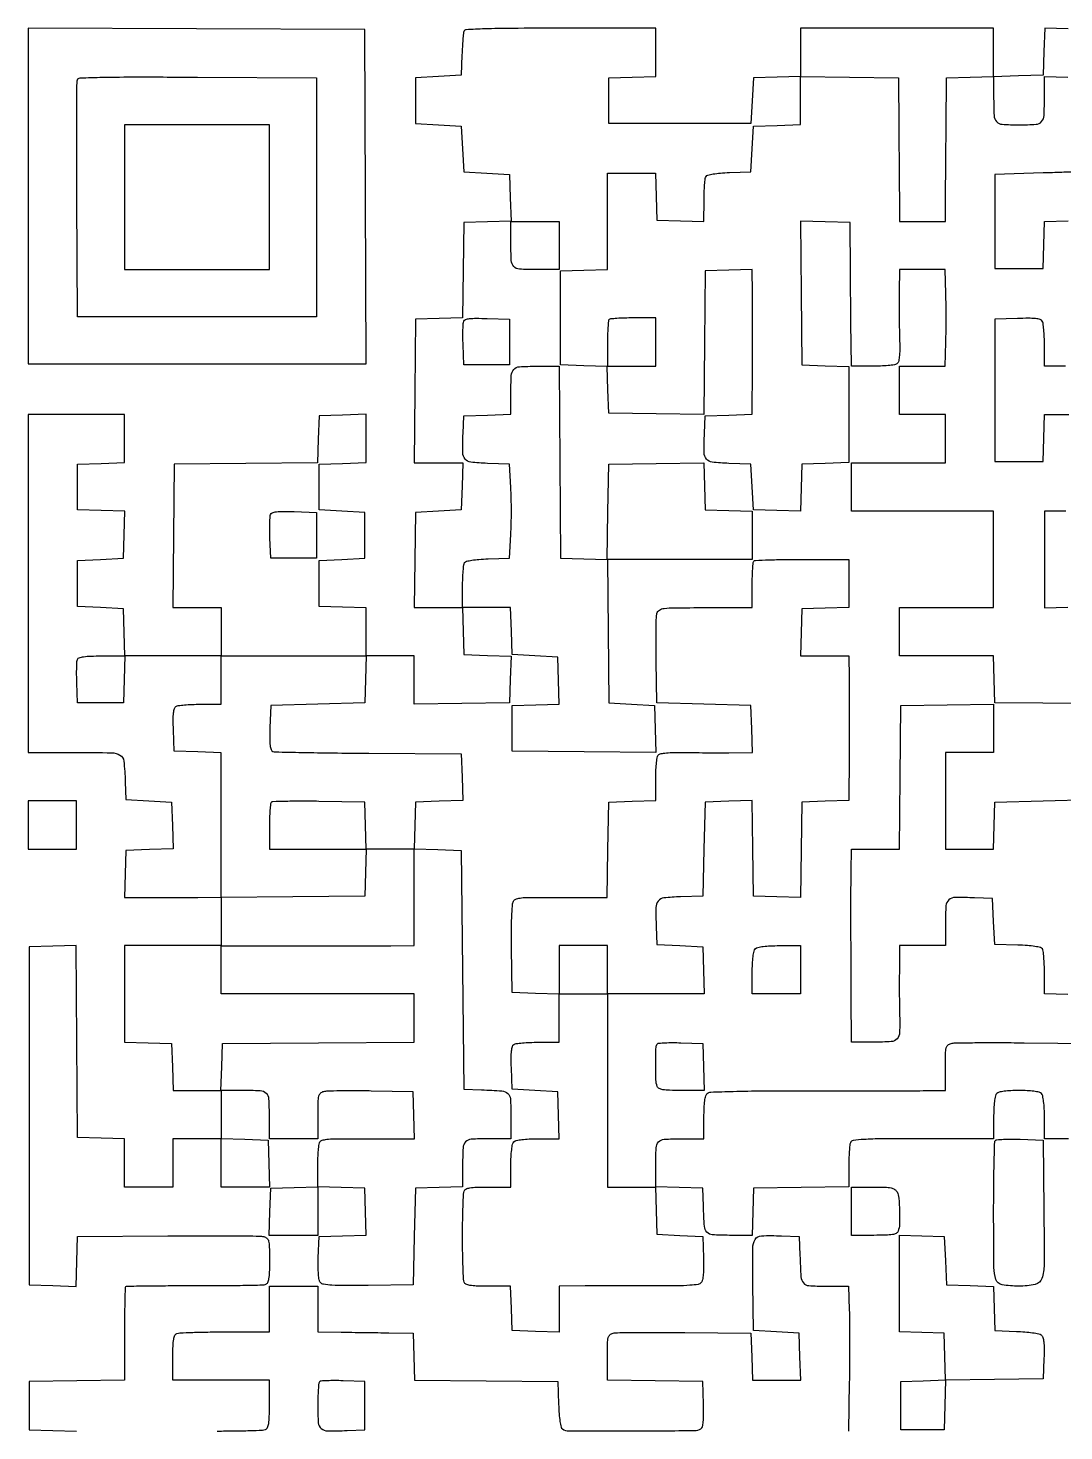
# Model space of a CAD drawing. Extents: x 156 to 936, y 95 to 969.
# Drawn here: x 156 to 564, y 417 to 969 of the extents above; entities that cross this region are included whole.
import ezdxf

# ---------------------------------------------------------------- set-up
doc = ezdxf.new("R2010")
doc.units = 0

msp = doc.modelspace()

# ---------------------------------------------------------------- linework, layer by layer
for points in [[(565.288016, 968.787023), (556.076031, 969.074046), (555.788016, 959.787023), (555.5, 950.5), (545.75, 950.213788), (536, 949.927576), (536, 959.463788), (536, 969), (498, 969), (460, 969), (460, 959.537526), (460, 950.075052), (450.75, 949.787526), (441.5, 949.5), (441, 940.5), (440.5, 931.5), (412.5, 931.5), (384.5, 931.5), (384.5, 940.5), (384.5, 949.5), (393.75, 949.787526), (403, 950.075052), (403, 959.537526), (403, 969), (365.468615, 969, 0.001408), (346.474772, 968.946504, 0.006817), (335.689443, 968.738684, 0.004275), (328.414872, 968.436986, 0.302782), (327.488341, 967.75, 0.062379), (327.299299, 966.905307, 0.004511), (327.092081, 964.517187, 0.006263), (326.905777, 961.655284, 0.004694), (326.769726, 958.5), (326.5, 950.5), (317.5, 950), (308.5, 949.5), (308.5, 940.5), (308.5, 931.5), (317.5, 931), (326.5, 930.5), (327, 921.5), (327.5, 912.5), (336.5, 912), (345.5, 911.5), (345.787023, 902.288016), (346.074046, 893.076031), (336.787023, 892.788016), (327.5, 892.5), (327.228072, 873.787236), (326.956143, 855.074471), (317.728072, 854.787236), (308.5, 854.5), (308.234427, 826.25), (307.968853, 798), (317.521953, 798), (327.075052, 798), (326.787526, 788.75), (326.5, 779.5), (317.5, 779), (308.5, 778.5), (308.227935, 759.75), (307.955869, 741), (317.440409, 741), (326.924948, 741), (327.212474, 731.75), (327.5, 722.5), (336.787023, 722.211984), (346.074046, 721.923969), (345.787023, 712.711984), (345.5, 703.5), (326.75, 703.227935), (308, 702.955869), (308, 712.477935), (308, 722), (298.5, 722), (289, 722), (289, 731.462474), (289, 740.924948), (279.75, 741.212474), (270.5, 741.5), (270.5, 750.5), (270.5, 759.5), (279.5, 760), (288.5, 760.5), (288.5, 769.5), (288.5, 778.5), (279.5, 779), (270.5, 779.5), (270.5, 788.5), (270.5, 797.5), (279.75, 797.787526), (289, 798.075052), (289, 807.575052), (289, 817.075052), (279.75, 816.787526), (270.5, 816.5), (270.212679, 807.26551), (269.925359, 798.03102), (241.712679, 797.76551), (213.5, 797.5), (213.234427, 769.25), (212.968853, 741), (222.484427, 741), (232, 741), (232, 731.5), (232, 722), (213.037526, 722), (194.075052, 722), (193.787526, 731.25), (193.5, 740.5), (184.5, 741), (175.5, 741.5), (175.5, 750.5), (175.5, 759.5), (184.5, 760), (193.5, 760.5), (193.787023, 769.711984), (194.074046, 778.923969), (184.787023, 779.211984), (175.5, 779.5), (175.5, 788.5), (175.5, 797.5), (184.75, 797.787526), (194, 798.075052), (194, 807.537526), (194, 817), (175, 817), (156, 817), (156, 750.5), (156, 684), (174.480948, 684, -0.003686), (188.936052, 683.893432, -0.128759), (192.172966, 682.994614, -0.240039), (193.682974, 680.652575, -0.016298), (194.245668, 672.5), (194.5, 665.5), (203.5, 665), (212.5, 664.5), (212.787023, 655.288016), (213.074046, 646.076031), (203.787023, 645.788016), (194.5, 645.5), (194.212474, 636.25), (193.924948, 627), (203.712474, 626.936029, 0.001491), (208.13086, 626.920326, 0.000913), (213.342102, 626.926856, 0.000915), (218.502298, 626.952181, 0.001628), (222.75, 626.994633), (232, 627.117209), (232, 617.558604), (232, 608), (213, 608), (194, 608), (194, 589.037526), (194, 570.075052), (203.25, 569.787526), (212.5, 569.5), (212.787526, 560.25), (213.075052, 551), (222.537526, 551), (232, 551), (232, 541.5), (232, 532), (222.5, 532), (213, 532), (213, 522.5), (213, 513), (203.5, 513), (194, 513), (194, 522.462474), (194, 531.924948), (184.75, 532.212474), (175.5, 532.5), (175.237938, 570.287366), (174.975877, 608.074732), (165.737938, 607.787366), (156.5, 607.5), (156.5, 541), (156.5, 474.5), (165.713341, 474.212959), (174.926682, 473.925919), (175.213341, 483.712959), (175.5, 493.5), (211, 493.778869, -0.001487), (224.767907, 493.846086, -0.002259), (236.732812, 493.814868, -0.000823), (247.036746, 493.724477, -0.057176), (248.75, 493.509817, -0.121505), (250.003004, 492.856381, -0.154681), (250.671176, 491.745096, -0.053848), (250.947179, 489.58051, -0.004808), (251, 484.087937, -0.006794), (250.936817, 479.438497, -0.034256), (250.688811, 476.853886, -0.068561), (250.221188, 475.347814, -0.193986), (249.430375, 474.611656, -0.085842), (248.207681, 474.36998, -0.001161), (240.528479, 474.204427, -0.003259), (231.611657, 474.091042, -0.002132), (221.3302, 474.071158, 0.001512), (211.127823, 474.064078, 0.002462), (202.467415, 473.989238, 0.000344), (194.784084, 473.879718, 0.195032), (194.37213, 473.705464, 0.192242), (194.198038, 473.299984, 0.000717), (194.071393, 468.081662, 0.003555), (193.977937, 462.13718, 0.002209), (193.948688, 455.160951), (193.952763, 437.043957), (175.226382, 436.771978), (156.5, 436.5), (156.5, 427), (156.5, 417.5), (165.787023, 417.211984), (175.074046, 416.923969)], [(574.212633, 703.238011), (536.5, 703.5), (536.212474, 712.75), (535.924948, 722), (517.462474, 722), (499, 722), (499, 731.5), (499, 741), (517.5, 741), (536, 741), (536, 760), (536, 779), (508, 779), (480, 779), (480, 788.5), (480, 798), (498.5, 798), (517, 798), (517, 807.5), (517, 817), (508, 817), (499, 817), (499, 826.5), (499, 836), (507.93138, 836), (516.86276, 836), (517.18138, 845.5, 0.005281), (517.280715, 849.82474, 0.003101), (517.312811, 855, 0.003101), (517.280715, 860.17526, 0.005281), (517.18138, 864.5), (516.86276, 874), (507.93138, 874), (499, 874), (498.851604, 865.25, 0.003753), (498.813556, 861.224355, 0.002089), (498.824514, 856.318113, 0.002083), (498.877032, 851.353091, 0.003372), (498.967769, 847.130811, -0.007081), (499.032888, 842.502486, -0.026789), (498.877611, 839.611371, -0.042456), (498.519725, 837.771148, -0.184333), (497.866166, 836.896124, -0.108551), (496.928183, 836.55538, -0.010213), (494.477874, 836.280368, -0.012708), (491.509357, 836.084374, -0.009665), (488.25, 836.015313), (480, 836), (479.901943, 844.75, -0.000461), (479.854281, 849.384634, -0.000128), (479.788057, 856.657812, -0.000129), (479.717309, 864.89259, -0.000135), (479.651943, 873), (479.5, 892.5), (469.734365, 892.786401), (459.96873, 893.072801), (460.234365, 864.786401), (460.5, 836.5), (469.75, 836.212474), (479, 835.924948), (479, 817), (479, 798.075052), (469.75, 797.787526), (460.5, 797.5), (460.211984, 788.212977), (459.923969, 778.925954), (450.711984, 779.212977), (441.5, 779.5), (441, 788.5), (440.5, 797.5), (431.759315, 797.788797, -0.017722), (425.222155, 798.237089, -0.198326), (422.97509, 799.45151, -0.170867), (422.062458, 801.988791, -0.012477), (422.199088, 809.520917), (422.5, 816.5), (431.75, 816.787526), (441, 817.075052), (441.029238, 825.787526, -0.000007), (441.043014, 829.874472, -0.000004), (441.060489, 835.025086, -0.000004), (441.078617, 840.344943, -0.000006), (441.094565, 845, 0.000748), (441.103678, 849.695598, 0.00048), (441.100863, 855.143836, 0.000483), (441.087833, 860.477066, 0.000906), (441.065327, 864.787526), (441, 874.075052), (431.75, 873.787526), (422.5, 873.5), (422.234389, 845.227992), (421.968779, 816.955984), (403.234389, 817.227992), (384.5, 817.5), (384.212964, 826.712964), (383.925929, 835.925929), (374.712964, 836.212964), (365.5, 836.5), (365.5, 855), (365.5, 873.5), (374.75, 873.787526), (384, 874.075052), (384, 893.037526), (384, 912), (393.462474, 912), (402.924948, 912), (403.212474, 902.75), (403.5, 893.5), (412.75, 893.212474), (422, 892.924948), (422.015313, 901.212474, -0.008541), (422.07707, 904.474731, -0.011541), (422.251296, 907.419811, -0.008673), (422.494347, 909.854113, -0.112803), (422.797157, 910.706033, -0.192561), (423.533237, 911.236162, -0.02067), (425.63313, 911.666992, -0.020911), (428.460658, 912.005667, -0.010674), (432.031844, 912.206033), (440.5, 912.5), (441, 921.5), (441.5, 930.5), (450.75, 930.787526), (460, 931.075052), (460, 940.559119), (460, 950.043186), (479.25, 949.771593), (498.5, 949.5), (498.663592, 930, 0.000059), (498.732562, 921.89259, 0.000056), (498.804511, 913.657812, 0.000056), (498.869685, 906.384629, 0.000201), (498.913592, 901.75), (499, 893), (508, 893), (517, 893), (517.062389, 902.25, -0.000404), (517.09874, 907.063261, -0.000122), (517.161562, 914.364062, -0.000123), (517.235987, 922.547336, -0.000134), (517.312389, 930.5), (517.5, 949.5), (526.75, 949.787526), (536, 950.075052), (536, 942.119313, 0.011258), (536.168995, 934.614695, 0.173567), (537.13335, 932.260207, 0.196922), (539.326264, 931.202315, 0.015154), (546, 931, 0.015154), (552.673736, 931.202315, 0.196922), (554.86665, 932.260207, 0.173567), (555.831005, 934.614695, 0.011258), (556, 942.119313), (556, 950.075052), (565.25, 949.787526)], [(568.984377, 912.50564, -0.001512), (562.800803, 912.283115, -0.000923), (555.5, 912.055984), (536.5, 911.5), (536.5, 893), (536.5, 874.5), (546, 874.5), (555.5, 874.5), (555.787036, 883.712964), (556.074071, 892.925929), (565.287036, 893.212964)], [(564.25, 836.015313), (556, 836), (555.984687, 844.25, 0.009158), (555.919039, 847.503986, 0.01219), (555.733216, 850.455895, 0.009524), (555.473134, 852.89348, 0.110447), (555.150117, 853.791346, 0.190691), (554.324421, 854.391596, 0.03736), (552.481964, 854.721257, 0.025891), (549.674656, 854.863419, 0.007874), (545.41543, 854.791346), (536.5, 854.5), (536.5, 826.5), (536.5, 798.5), (546, 798.5), (555.5, 798.5), (555.787526, 807.75), (556.075052, 817), (565.537526, 817)], [(565.5, 532), (556, 532), (556, 540.3, 0.011084), (555.92177, 543.828493, 0.020332), (555.677711, 546.693122, 0.021091), (555.310542, 548.860329, 0.144849), (554.8, 549.8, 0.141618), (553.89261, 550.300471, 0.021788), (551.845614, 550.671053, 0.021242), (549.18342, 550.919487, 0.012644), (546, 551, 0.012644), (542.81658, 550.919487, 0.021242), (540.154386, 550.671053, 0.021788), (538.10739, 550.300471, 0.141618), (537.2, 549.8, 0.144849), (536.689458, 548.860329, 0.021091), (536.322289, 546.693122, 0.020332), (536.07823, 543.828493, 0.011084), (536, 540.3), (536, 532), (508.106989, 532, 0.001482), (492.102837, 531.952559, 0.01238), (484.864913, 531.730382, 0.020733), (480.7558, 531.33094, 0.273), (479.606989, 530.418213, 0.068379), (479.368942, 529.400909, 0.007341), (479.178303, 526.981582, 0.00892), (479.044387, 524.079686, 0.007069), (479, 520.940278), (479, 513.044131), (460.25, 512.772065), (441.5, 512.5), (441.212474, 503.25), (440.924948, 494), (431.981526, 494, -0.014194), (425.286679, 494.190094, -0.199365), (423.165084, 495.215838, -0.165063), (422.188689, 497.527107, -0.009054), (421.754332, 505.5), (421.5, 512.5), (412.211971, 512.788029), (402.923942, 513.076058), (403.211971, 503.788029), (403.5, 494.5), (412.5, 494), (421.5, 493.5), (421.792008, 485.15308, -0.010647), (421.841294, 481.549508, -0.020109), (421.702346, 478.646679, -0.02172), (421.412449, 476.454461, -0.130182), (420.932771, 475.418994, -0.181122), (419.682124, 474.703398, -0.02207), (416.488772, 474.327353, -0.01559), (411.413574, 474.114537, -0.003381), (402.640762, 474.079727, 0.000463), (395.327093, 474.093396, 0.000381), (387.524161, 474.094811, 0.000385), (380.359966, 474.085136, 0.001026), (375.25, 474.063813), (365, 474), (365, 464.962474), (365, 455.924948), (355.75, 456.212474), (346.5, 456.5), (346.211067, 465.25), (345.922134, 474), (337.068056, 474, -0.006774), (332.412373, 474.06308, -0.034654), (329.839641, 474.311801, -0.07006), (328.3447, 474.783343, -0.192048), (327.606989, 475.581787, -0.080654), (327.36459, 476.744997, -0.002656), (327.178303, 481.49775, -0.005009), (327.044072, 487.125884, -0.003457), (327, 493.5, -0.003457), (327.044072, 499.874116, -0.005009), (327.178303, 505.50225, -0.002656), (327.36459, 510.255003, -0.080654), (327.606989, 511.418213, -0.192406), (328.346128, 512.217093, -0.06988), (329.845898, 512.688469, -0.034532), (332.428287, 512.937024, -0.00673), (337.106989, 513), (346, 513), (346, 521.3, -0.011084), (346.07823, 524.828493, -0.020332), (346.322289, 527.693122, -0.021091), (346.689458, 529.860329, -0.144849), (347.2, 530.8, -0.145015), (348.141321, 531.311042, -0.021051), (350.315021, 531.678036, -0.020283), (353.190499, 531.921884, -0.01101), (356.737526, 532), (365.075052, 532), (364.787526, 541.25), (364.5, 550.5), (355.5, 551), (346.5, 551.5), (346.206902, 559.914347, -0.008519), (346.135766, 563.914541, -0.027159), (346.278749, 566.5815, -0.039341), (346.610638, 568.340297, -0.187221), (347.206902, 569.149034, -0.110402), (348.105717, 569.472467, -0.00954), (350.54359, 569.732898, -0.012203), (353.495888, 569.918959, -0.00917), (356.75, 569.984687), (365, 570), (365, 579.462474), (365, 588.924948), (355.75, 589.212474), (346.5, 589.5), (346.285999, 606.940913, -0.004078), (346.253256, 614.902594, -0.011402), (346.403101, 620.482794, -0.010503), (346.685335, 624.470674, -0.151407), (347.221453, 625.766835, -0.151821), (348.226728, 626.420774, -0.039264), (350.144733, 626.803392, -0.026304), (353.038439, 626.994125, -0.007989), (357.435454, 626.982004, 0.002255), (361.538664, 626.923635, 0.001362), (366.401121, 626.889643, 0.001364), (371.231614, 626.882207, 0.002393), (375.227935, 626.906082), (383.955869, 627), (384.227935, 645.75), (384.5, 664.5), (393.75, 664.787526), (403, 665.075052), (403.015313, 673.287526, -0.00935), (403.081975, 676.528724, -0.012388), (403.27081, 679.473433, -0.009786), (403.535352, 681.9046, -0.109735), (403.863589, 682.813523, -0.187083), (404.695401, 683.427377, -0.036226), (406.562988, 683.793234, -0.025722), (409.383967, 683.989874, -0.008179), (413.598276, 683.99747, 0.001764), (417.677076, 683.95249, 0.001002), (422.613329, 683.92536, 0.001), (427.586226, 683.91794, 0.001651), (431.787526, 683.933947), (441.075052, 684), (440.787526, 693.25), (440.5, 702.5), (422, 703), (403.5, 703.5), (403.214485, 720, -0.003332), (403.145502, 726.484344, -0.004581), (403.175744, 732.314063, -0.002978), (403.275019, 737.202744, -0.053901), (403.483537, 738.75, -0.197164), (404.436333, 740.054066, -0.108628), (406.332192, 740.712061, -0.027795), (410.326499, 740.960345, -0.001626), (422.519052, 741), (441, 741), (441, 749.833333, -0.007039), (441.048334, 753.266524, -0.010477), (441.195833, 756.267708, -0.005871), (441.400808, 758.76784, -0.174709), (441.666667, 759.333333, -0.188134), (442.281849, 759.603258, -0.001621), (447.522917, 759.804167, -0.005368), (453.591013, 759.951878, -0.0034), (460.666667, 760), (479, 760), (479, 750.537526), (479, 741.075052), (469.75, 740.787526), (460.5, 740.5), (460.212474, 731.25), (459.924948, 722), (469.462474, 722), (479, 722), (479.094396, 713.25, -0.001965), (479.14799, 705.434731, -0.000915), (479.159115, 695.297403, -0.000877), (479.131526, 684.19802, -0.000923), (479.065134, 673.287526), (479, 665.075052), (469.75, 664.787526), (460.5, 664.5), (460.227798, 645.712768), (459.955596, 626.925536), (450.727798, 627.212768), (441.5, 627.5), (441.227798, 646.287232), (440.955596, 665.074464), (431.727798, 664.787232), (422.5, 664.5), (422, 646), (421.5, 627.5), (412.759315, 627.211203, 0.017722), (406.222155, 626.762911, 0.198326), (403.97509, 625.54849, 0.170867), (403.062458, 623.011209, 0.012477), (403.199088, 615.479083), (403.5, 608.5), (412.5, 608), (421.5, 607.5), (421.787526, 598.25), (422.075052, 589), (403.037526, 589), (384, 589), (384, 551), (384, 513), (393.5, 513), (403, 513), (403, 520.918213, -0.01141), (403.170753, 528.400012, -0.175208), (404.14255, 530.747254, -0.195511), (406.349521, 531.800362, -0.014768), (413.106989, 532), (422, 532), (422, 540.377555, -0.009873), (422.075177, 544.184189, -0.024455), (422.321394, 546.962394, -0.030851), (422.71508, 548.914772, -0.155591), (423.307385, 549.840144, -0.165376), (424.694288, 550.370011, -0.002493), (433.456556, 550.651945, -0.00522), (445.130915, 550.84738, -0.001786), (462.057385, 550.893548, 0.000187), (477.034938, 550.886491, 0.000227), (491.071544, 550.891491, 0.000191), (502.883431, 550.905566, 0.001579), (508.25, 550.93096), (517, 551), (517, 559.980948, -0.004718), (517.05252, 565.547349, -0.05329), (517.327943, 567.733065, -0.154152), (517.996168, 568.853609, -0.122466), (519.25, 569.511889, -0.056278), (520.910045, 569.724366, -0.001377), (528.623437, 569.817795, -0.002973), (537.682513, 569.848704, -0.002017), (548, 569.780941), (574.5, 569.5)], [(565.25, 588.787526), (556, 589.075052), (555.984687, 597.287526, 0.00863), (555.92284, 600.521154, 0.011636), (555.748365, 603.442407, 0.008796), (555.504874, 605.856585, 0.112481), (555.201688, 606.707902, 0.195149), (554.447011, 607.24575, 0.020215), (552.262875, 607.673305, 0.020298), (549.292364, 608.008289, 0.009786), (545.467001, 608.207902), (536.5, 608.5), (536, 617.5), (535.5, 626.5), (528.520917, 626.800912, 0.012322), (520.88044, 626.941866, 0.176722), (518.372662, 626.009281, 0.202101), (517.227183, 623.732324, 0.01682), (517, 616.980948), (517, 608), (508, 608), (499, 608), (498.892928, 598.25, 0.002324), (498.865958, 593.991442, 0.001688), (498.873969, 589.251429, 0.001704), (498.912094, 584.752375, 0.003733), (498.978743, 581.308058, -0.013146), (498.982639, 573.860155, -0.176965), (497.997024, 571.364054, -0.196748), (495.678694, 570.227282, -0.016841), (488.932612, 570), (480, 570), (479.934866, 587.75, -0.000139), (479.86272, 609.020197, -0.000631), (479.839766, 621.410134, -0.001072), (479.853097, 629.999366, -0.001773), (479.905604, 637.25), (480, 646), (489.484427, 646), (498.968853, 646), (499.234427, 674.25), (499.5, 702.5), (517.75, 702.748329), (536, 702.996657), (536, 693.498329), (536, 684), (526.5, 684), (517, 684), (517, 665), (517, 646), (526.462474, 646), (535.924948, 646), (536.212474, 655.25), (536.5, 664.5), (555.5, 665), (574.5, 665.5)], [(260, 398.094565, -0.000007), (255.342287, 398.078617, -0.000004), (250.014062, 398.060489, -0.000004), (244.851552, 398.043015, -0.000009), (240.75, 398.029238)], [(230.418213, 417, 0.003244), (237.207024, 417.044049, 0.00474), (243.184475, 417.178303, 0.002396), (248.244542, 417.364228, 0.081401), (249.418213, 417.606989, 0.196891), (250.222504, 418.364137, 0.067576), (250.691745, 419.926179, 0.033028), (250.938279, 422.632466, 0.006203), (251, 427.606989), (251, 437), (232, 437), (213, 437), (213, 445.893011, -0.00673), (213.062976, 450.571713, -0.034532), (213.311531, 453.154102, -0.06988), (213.782907, 454.653872, -0.192406), (214.581787, 455.393011, -0.081401), (215.755458, 455.635772, -0.002396), (220.815525, 455.821697, -0.00474), (226.792976, 455.955951, -0.003244), (233.581787, 456), (251, 456), (251, 465), (251, 474), (260.5, 474), (270, 474), (270, 465), (270, 456), (279.25, 455.893608, -0.000291), (283.478046, 455.842519, -0.000167), (288.573437, 455.776284, -0.000167), (293.69257, 455.70632, -0.000279), (298, 455.643608), (307.5, 455.5), (307.787321, 446.26551), (308.074641, 437.03102), (336.287321, 436.76551), (364.5, 436.5), (364.792098, 427.532999, 0.009786), (364.991711, 423.707716, 0.020296), (365.326702, 420.737122, 0.020212), (365.754264, 418.552844, 0.195114), (366.292098, 417.798053, 0.142157), (368.745406, 417.082269, 0.000777), (393.535096, 417.084595, 0.000797), (418.296615, 417.164879, 0.138052), (420.818687, 417.887942, 0.196824), (421.401607, 418.689885, 0.034986), (421.72184, 420.556337, 0.02519), (421.861731, 423.374101, 0.007976), (421.791346, 427.58457), (421.5, 436.5), (402.75, 436.772065), (384, 437.044131), (384, 446.003013, -0.004707), (384.052312, 451.560064, -0.053572), (384.32747, 453.734582, -0.155928), (384.995945, 454.844035, -0.122971), (386.25, 455.488078, -0.053748), (387.904678, 455.691523, -0.001355), (395.476562, 455.784163, -0.002889), (404.374191, 455.81749, -0.001964), (414.5, 455.75713), (440.5, 455.5), (440.787526, 446.25), (441.075052, 437), (450.575052, 437), (460.075052, 437), (459.787526, 446.25), (459.5, 455.5), (450.5, 456), (441.5, 456.5), (441.26708, 474.735235, -0.004266), (441.206547, 489.011579, -0.133011), (442.136282, 492.387204, -0.256161), (444.573612, 493.835082, -0.019397), (452.520917, 493.800912), (459.5, 493.5), (459.75303, 486, 0.008367), (460.175242, 477.639679, 0.160626), (461.14216, 475.25849, 0.204547), (463.26482, 474.19884, 0.014873), (469.948083, 474), (478.858062, 474), (479.179031, 464.75, -0.006597), (479.282791, 459.922892, -0.001973), (479.314821, 452.5625, -0.001978), (479.285471, 444.298383, -0.002141), (479.190574, 436.25), (478.881148, 417)]]:
    msp.add_lwpolyline(points, format="xyb")
for points in [[(156, 903.007138), (156, 837), (222.50719, 837), (289.014379, 837), (288.75719, 902.75), (288.5, 968.5), (222.25, 968.757138), (156, 969.014276)], [(194, 902.5), (194, 874), (222.5, 874), (251, 874), (251, 902.5), (251, 931), (222.5, 931), (194, 931)], [(156, 655.5), (156, 646), (165.5, 646), (175, 646), (175, 655.5), (175, 665), (165.5, 665), (156, 665)], [(365, 598.5), (365, 589), (374.5, 589), (384, 589), (384, 598.5), (384, 608), (374.5, 608), (365, 608)], [(250.787526, 522.25), (251.075052, 513), (241.537526, 513), (232, 513), (232, 522.537526), (232, 532.075052), (241.25, 531.787526), (250.5, 531.5)]]:
    msp.add_lwpolyline(points, close=True)
for points in [[(269.5, 902.5), (269.5, 855.5), (222.5, 855.5), (175.5, 855.5), (175.239372, 901.5, -0.000997), (175.174287, 919.225103, -0.001596), (175.197198, 934.357597, -0.000282), (175.267665, 947.72814, -0.090314), (175.461789, 948.759906, -0.301449), (176.45055, 949.464468, -0.003096), (185.402033, 949.70934, -0.005599), (198.68089, 949.841585, -0.001079), (222.722417, 949.759906), (269.5, 949.5)], [(365, 883.5), (365, 874), (356.106989, 874, -0.014768), (349.349521, 874.199638, -0.195511), (347.14255, 875.252746, -0.175208), (346.170753, 877.599988, -0.01141), (346, 885.081787), (346, 893), (355.5, 893), (365, 893)], [(345.5, 845.5), (345.5, 836.5), (336.5, 836.5), (327.5, 836.5), (327.205027, 844.411609, -0.006757), (327.130652, 847.542211, -0.008847), (327.151984, 850.403842, -0.006825), (327.2445, 852.787219, -0.078651), (327.438673, 853.700781, -0.222283), (328.127059, 854.364206, -0.05328), (329.715903, 854.724548, -0.030281), (332.338027, 854.871594, -0.007113), (336.733647, 854.789171), (345.5, 854.5)], [(384.666667, 854.333333, 0.174709), (384.400808, 853.76784, 0.005871), (384.195833, 851.267708, 0.010477), (384.048334, 848.266524, 0.007039), (384, 844.833333), (384, 836), (393.5, 836), (403, 836), (403, 845.5), (403, 855), (394.166667, 855, 0.007039), (390.733476, 854.951666, 0.010477), (387.732292, 854.804167, 0.005871), (385.23216, 854.599192, 0.174709)], [(365.237975, 798.25), (365.5, 760.5), (374.727798, 760.212768), (383.955596, 759.925536), (384.227798, 778.712768), (384.5, 797.5), (403.212184, 797.771926), (421.924368, 798.043852), (422.212184, 788.771926), (422.5, 779.5), (431.75, 779.212474), (441, 778.924948), (441, 769.462474), (441, 760), (412.484427, 760), (383.968853, 760), (384.234427, 731.75), (384.5, 703.5), (393.5, 703), (402.5, 702.5), (402.787733, 693.234363), (403.075465, 683.968725), (374.787733, 684.234363), (346.5, 684.5), (346.5, 693.5), (346.5, 702.5), (355.787023, 702.788016), (365.074046, 703.076031), (364.787023, 712.288016), (364.5, 721.5), (355.5, 722), (346.5, 722.5), (346.212474, 731.75), (345.924948, 741), (336.462474, 741), (327, 741), (327.015313, 749.25, -0.008579), (327.077072, 752.497876, -0.011582), (327.251296, 755.430835, -0.008725), (327.494381, 757.854929, -0.112667), (327.797157, 758.706033, -0.192561), (328.533237, 759.236162, -0.02067), (330.63313, 759.666992, -0.020911), (333.460658, 760.005667, -0.010674), (337.031844, 760.206033), (345.5, 760.5), (346, 769.75, 0.008502), (346.155871, 773.961021, 0.004999), (346.20625, 779, 0.004999), (346.155871, 784.038979, 0.008502), (346, 788.25), (345.5, 797.5), (336.759315, 797.788797, -0.017722), (330.222155, 798.237089, -0.198326), (327.97509, 799.45151, -0.170867), (327.062458, 801.988791, -0.012477), (327.199088, 809.520917), (327.5, 816.5), (336.75, 816.787526), (346, 817.075052), (346, 824.955738, -0.011482), (346.171143, 832.407159, -0.175415), (347.142877, 834.74965, -0.195224), (349.348541, 835.800662, -0.01477), (356.094964, 836), (364.97595, 836)], [(269.5, 769.5), (269.5, 760.5), (260.5, 760.5), (251.5, 760.5), (251.205027, 768.411609, -0.006757), (251.130652, 771.542211, -0.008847), (251.151984, 774.403842, -0.006825), (251.2445, 776.787219, -0.078651), (251.438673, 777.700781, -0.222283), (252.127059, 778.364206, -0.05328), (253.715903, 778.724548, -0.030281), (256.338027, 778.871594, -0.007113), (260.733647, 778.789171), (269.5, 778.5)], [(193.787526, 712.75), (193.5, 703.5), (184.5, 703.5), (175.5, 703.5), (175.205027, 711.411609, -0.006569), (175.129541, 714.539392, -0.008656), (175.147568, 717.392336, -0.006579), (175.235027, 719.7687, -0.079281), (175.423642, 720.661609, -0.22904), (176.108114, 721.304492, -0.041271), (177.861635, 721.698947, -0.027152), (180.637843, 721.934049, -0.007548), (185.006141, 722), (194.075052, 722)], [(288.787526, 712.75), (288.5, 703.5), (270, 703), (251.5, 702.5), (251.210829, 693.733647, 0.007243), (251.130488, 689.388593, 0.029426), (251.2754, 686.748462, 0.049799), (251.62571, 685.130203, 0.22669), (252.270686, 684.449622, 0.08648), (253.358777, 684.235984, 0.000483), (263.92773, 684.020574, 0.002064), (275.994208, 683.836129, 0.001308), (290.059858, 683.715976), (326.5, 683.5), (326.787023, 674.288016), (327.074046, 665.076031), (317.787023, 664.788016), (308.5, 664.5), (308.212977, 655.288016), (307.925954, 646.076031), (317.212977, 645.788016), (326.5, 645.5), (327, 598.5), (327.5, 551.5), (334.5, 551.245668, -0.009074), (342.47539, 550.810854, -0.165509), (344.785755, 549.832254, -0.199016), (345.810651, 547.706186, -0.014075), (346, 540.980948), (346, 532), (337.106989, 532, 0.014732), (330.350994, 531.800898, 0.19511), (328.143776, 530.750156, 0.175559), (327.171283, 528.407908, 0.011491), (327, 520.955738), (327, 513.075052), (317.75, 512.787526), (308.5, 512.5), (308, 493.5), (307.5, 474.5), (289.846114, 474.281726, -0.003191), (280.751834, 474.227329, -0.015222), (275.55929, 474.387529, -0.021623), (272.308022, 474.728606, -0.184633), (271.054106, 475.434806, -0.131359), (270.583108, 476.457737, -0.020862), (270.2975, 478.667034, -0.019734), (270.159599, 481.575239, -0.010723), (270.207992, 485.15308), (270.5, 493.5), (279.787023, 493.788016), (289.074046, 494.076031), (288.787023, 503.288016), (288.5, 512.5), (279.25, 512.787526), (270, 513.075052), (270, 503.537526), (270, 494), (260.462474, 494), (250.924948, 494), (251.212474, 503.25), (251.5, 512.5), (260.75, 512.787526), (270, 513.075052), (270.015313, 521.287526, -0.00935), (270.081975, 524.528724, -0.012388), (270.27081, 527.473433, -0.009786), (270.535352, 529.9046, -0.109735), (270.863589, 530.813523, -0.187083), (271.695401, 531.427377, -0.036226), (273.562988, 531.793234, -0.025722), (276.383967, 531.989874, -0.008179), (280.598276, 531.99747, 0.001764), (284.677076, 531.95249, 0.001002), (289.613329, 531.92536, 0.001), (294.586226, 531.91794, 0.001651), (298.787526, 531.933947), (308.075052, 532), (307.787526, 541.25), (307.5, 550.5), (291, 550.785515, 0.003332), (284.515656, 550.854498, 0.004581), (278.685938, 550.824256, 0.002978), (273.797256, 550.724981, 0.053901), (272.25, 550.516463, 0.122326), (270.996245, 549.855595, 0.153829), (270.32807, 548.733255, 0.053257), (270.052573, 546.5462, 0.004723), (270, 540.980948), (270, 532), (260.5, 532), (251, 532), (251, 540.893011, 0.014805), (250.799825, 547.651936, 0.19591), (249.744352, 549.858669, 0.174856), (247.392119, 550.829774, 0.01133), (239.880687, 551), (231.924948, 551), (232.212474, 560.25), (232.5, 569.5), (270.25, 569.762025), (308, 570.02405), (308, 579.512025), (308, 589), (270, 589), (232, 589), (232, 598.490882), (232, 607.981765), (260.75, 607.943216, 0.000189), (272.435276, 607.931956, 0.000207), (283.771875, 607.929993, 0.000193), (293.46926, 607.936058, 0.001036), (298.75, 607.952333), (308, 608), (308, 627), (308, 646), (298.537526, 646), (289.075052, 646), (288.787526, 636.75), (288.5, 627.5), (260.25, 627.234427), (232, 626.968853), (232, 655.446901), (232, 683.924948), (222.75, 684.212474), (213.5, 684.5), (213.206902, 692.914347, -0.008519), (213.135766, 696.914541, -0.027159), (213.278749, 699.5815, -0.039341), (213.610638, 701.340297, -0.187221), (214.206902, 702.149034, -0.110402), (215.105717, 702.472467, -0.00954), (217.54359, 702.732898, -0.012203), (220.495888, 702.918959, -0.00917), (223.75, 702.984687), (232, 703), (232, 712.5), (232, 722), (260.537526, 722), (289.075052, 722)], [(251.688496, 664.355163, 0.173835), (251.414153, 663.774183, 0.006189), (251.202246, 661.274121, 0.010778), (251.049929, 658.268052, 0.007268), (251, 654.833333), (251, 646), (270.037526, 646), (289.075052, 646), (288.787526, 655.25), (288.5, 664.5), (270.438496, 664.77183, 0.003617), (263.465536, 664.826322, 0.0057), (257.480314, 664.761564, 0.001798), (252.321579, 664.628369, 0.19128)], [(460, 598.5), (460, 589), (450.5, 589), (441, 589), (441, 597.3, -0.011084), (441.07823, 600.828493, -0.020332), (441.322289, 603.693122, -0.021091), (441.689458, 605.860329, -0.144849), (442.2, 606.8, -0.144849), (443.139671, 607.310542, -0.021091), (445.306878, 607.677711, -0.020332), (448.171507, 607.92177, -0.011084), (451.7, 608), (460, 608)], [(421.787526, 560.25), (422.075052, 551), (413.144515, 551, -0.006687), (408.443624, 551.062877, -0.034414), (405.851928, 551.311272, -0.069706), (404.347501, 551.782488, -0.192751), (403.606989, 552.581787, -0.084655), (403.08856, 555.17253, -0.008573), (403.016396, 561.476416, -0.005234), (403.122173, 568.019072, -0.192), (403.702644, 569.369311, -0.179987), (404.290922, 569.638564, -0.007016), (406.709672, 569.781547, -0.011703), (409.626528, 569.84459, -0.007913), (412.952644, 569.785977), (421.5, 569.5)], [(555.766997, 504, -0.002694), (555.860109, 482.448681, -0.079408), (554.992489, 477.057052, -0.2657), (552.372023, 474.696041, -0.053542), (545.890658, 474, -0.041838), (539.309314, 474.551668, -0.275205), (536.890899, 476.606795, -0.080452), (536.088659, 481.315378, -0.00205), (536, 502.940322, -0.002368), (536.05057, 513.620027, -0.003801), (536.206073, 522.728126, -0.000819), (536.416007, 530.705247, -0.191659), (536.701526, 531.368192, -0.181254), (537.294584, 531.637876, -0.006365), (539.854968, 531.779968, -0.011094), (542.933373, 531.843152, -0.007452), (546.451526, 531.784859), (555.5, 531.5)], [(497.964816, 511.065741, -0.10179), (498.67733, 508.66506, -0.014498), (498.969796, 503.507014, -0.01552), (498.952259, 498.334738, -0.083186), (498.393011, 495.581787, -0.192406), (497.653872, 494.782907, -0.06988), (496.154102, 494.311531, -0.034532), (493.571713, 494.062976, -0.00673), (488.893011, 494), (480, 494), (480, 503.5), (480, 513), (488.464816, 513, -0.006724), (493.241493, 512.935765, -0.043519), (495.632503, 512.6623, -0.095437), (497.034129, 512.084258, -0.125133)], [(517, 484), (517.5, 474.5), (526.711607, 474.212982), (535.923214, 473.925964), (536.211607, 465.212982), (536.5, 456.5), (544.950164, 456.206324, -0.011626), (548.284084, 456.01277, -0.015307), (551.311068, 455.672773, -0.012743), (553.789423, 455.25258, -0.125475), (554.738119, 454.802379, -0.151604), (555.351899, 453.859712, -0.040696), (555.702074, 452.085746, -0.027996), (555.853535, 449.457614, -0.009286), (555.787955, 445.596055), (555.5, 437.5), (536.285953, 437.228533), (517.071906, 436.957066), (516.785953, 427.228533), (516.5, 417.5), (508, 417.5), (499.5, 417.5), (499.5, 427), (499.5, 436.5), (508.287003, 436.789473), (517.074007, 437.078945), (516.787003, 446.289473), (516.5, 455.5), (507.75, 455.788933), (499, 456.077866), (499, 475.077866), (499, 494.077866), (507.75, 493.788933), (516.5, 493.5)], [(270.702644, 436.369311, 0.173208), (270.422822, 435.778593, 0.006419), (270.206402, 433.283873, 0.010993), (270.050965, 430.280791, 0.007432), (270, 426.852385, 0.017475), (270.231347, 420.234987, 0.203616), (271.381795, 417.979302, 0.174635), (273.895358, 417.057107, 0.012237), (281.520917, 417.199088), (288.5, 417.5), (288.5, 427), (288.5, 436.5), (279.952644, 436.785977, 0.007913), (276.626528, 436.84459, 0.011703), (273.709672, 436.781547, 0.007016), (271.290922, 436.638564, 0.179987)]]:
    msp.add_lwpolyline(points, format="xyb", close=True)
msp.add_lwpolyline([(564.377555, 779), (556, 779), (556, 759.962474), (556, 740.924948), (565.25, 741.212474)])

doc.saveas('drawing.dxf')
